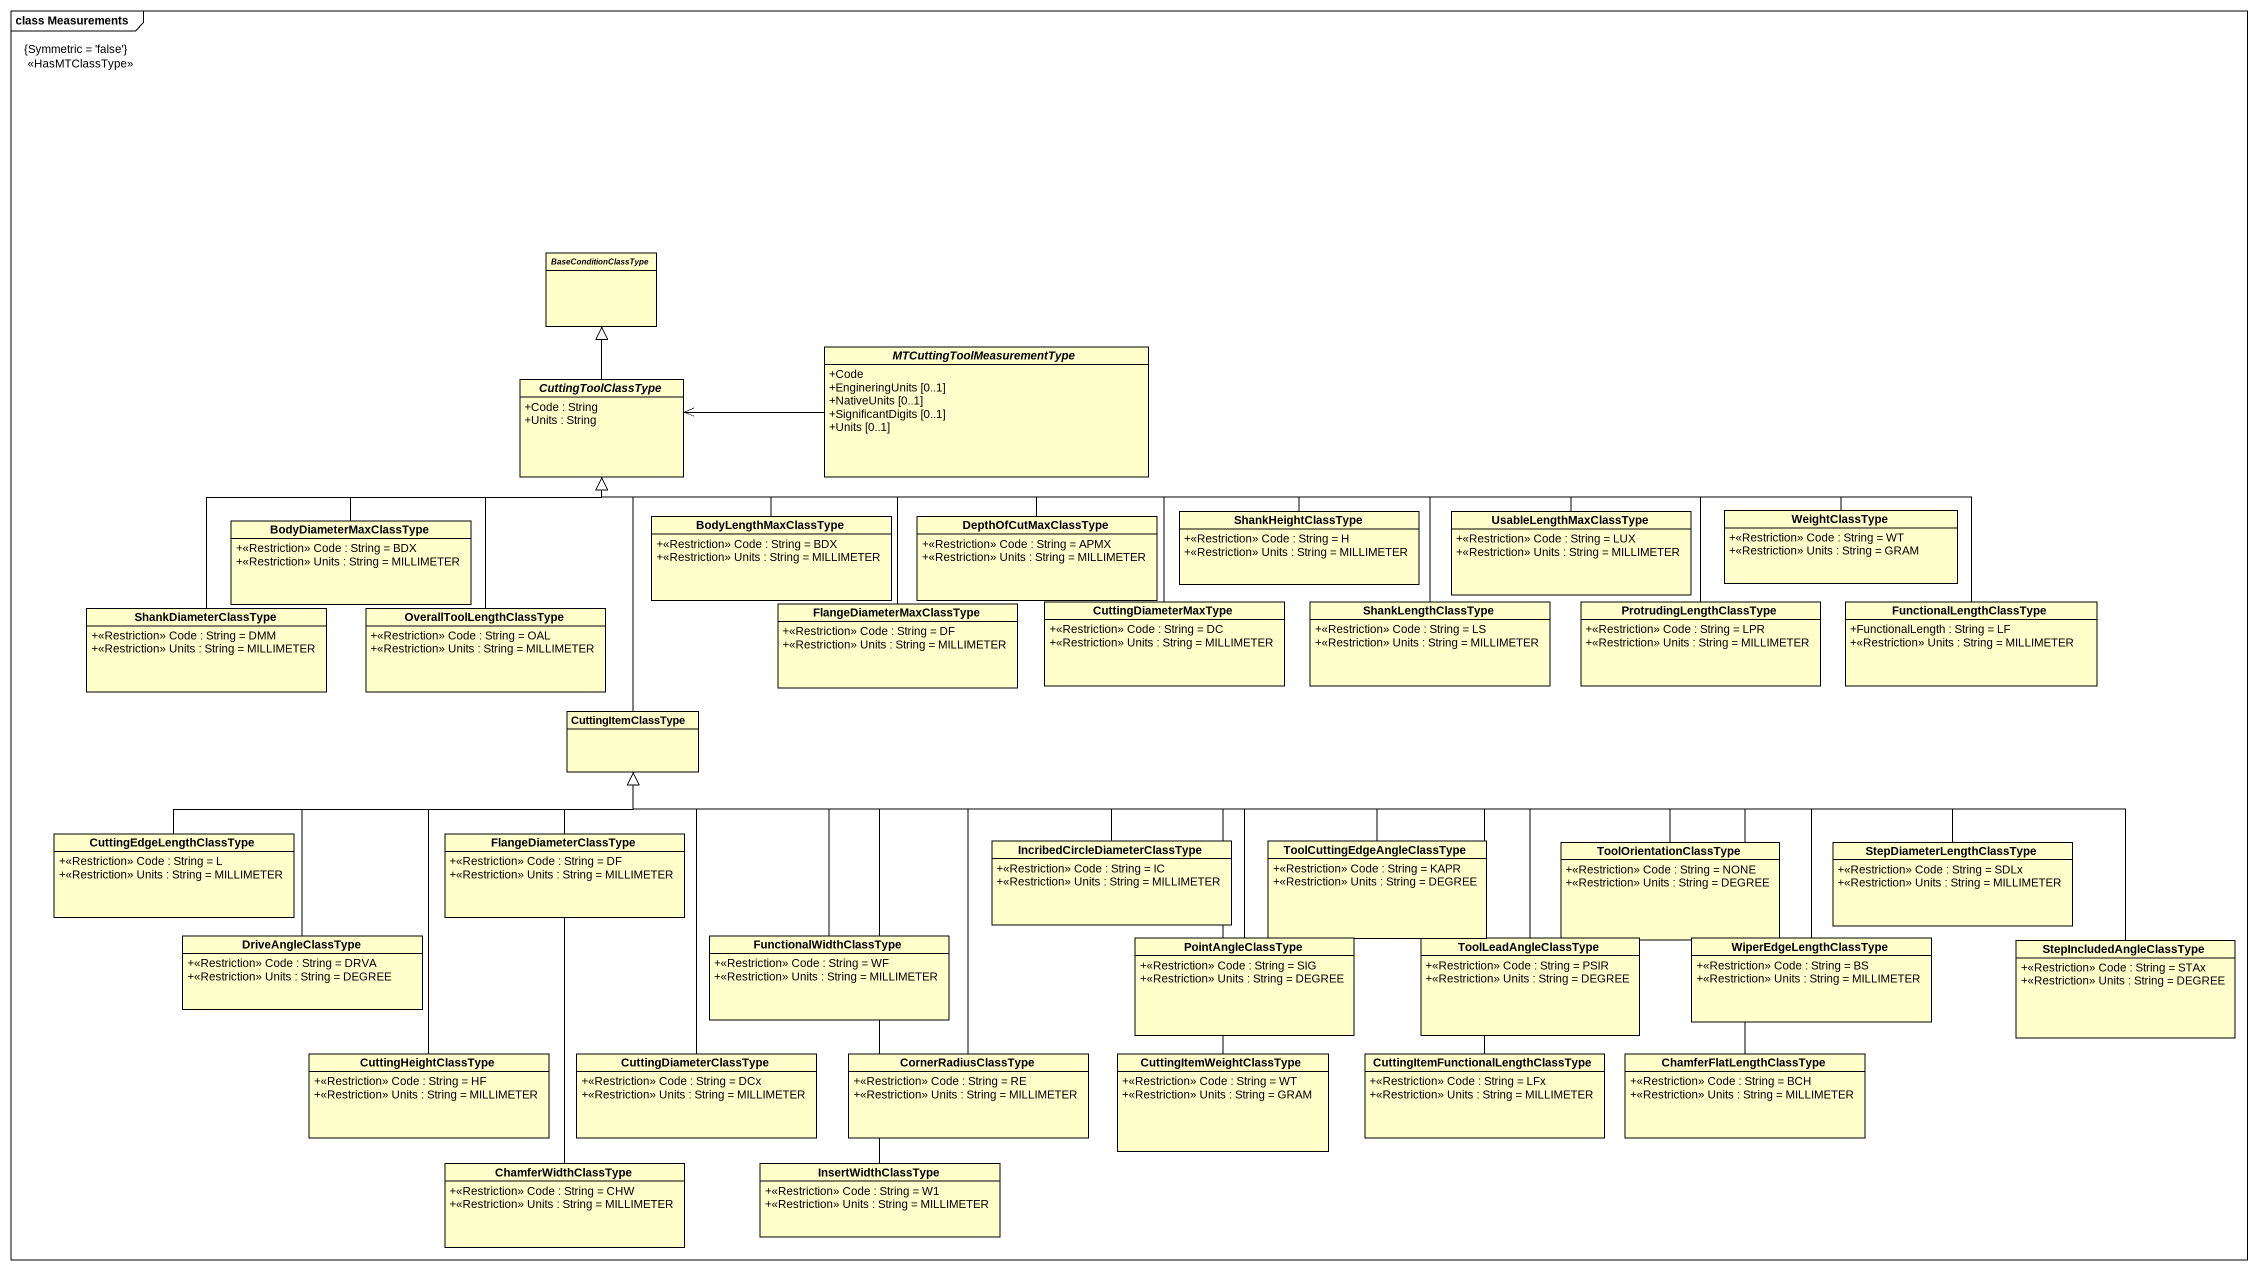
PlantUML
@startuml
mainframe class Measurements
hide circle
hide empty members
skinparam classAttributeIconSize 0
abstract class BaseConditionClassType
abstract class MTCuttingToolMeasurementType {
  +Code
  +EngineringUnits [0..1]
  +NativeUnits [0..1]
  +SignificantDigits [0..1]
  +Units [0..1]
}
abstract class CuttingToolClassType {
  +Code : String
  +Units : String
}
class BodyDiameterMaxClassType {
  +<<Restriction>> Code : String = BDX
  +<<Restriction>> Units : String = MILLIMETER
}
class BodyLengthMaxClassType {
  +<<Restriction>> Code : String = BDX
  +<<Restriction>> Units : String = MILLIMETER
}
class DepthOfCutMaxClassType {
  +<<Restriction>> Code : String = APMX
  +<<Restriction>> Units : String = MILLIMETER
}
class ShankHeightClassType {
  +<<Restriction>> Code : String = H
  +<<Restriction>> Units : String = MILLIMETER
}
class UsableLengthMaxClassType {
  +<<Restriction>> Code : String = LUX
  +<<Restriction>> Units : String = MILLIMETER
}
class WeightClassType {
  +<<Restriction>> Code : String = WT
  +<<Restriction>> Units : String = GRAM
}
class CuttingDiameterMaxType {
  +<<Restriction>> Code : String = DC
  +<<Restriction>> Units : String = MILLIMETER
}
class ShankLengthClassType {
  +<<Restriction>> Code : String = LS
  +<<Restriction>> Units : String = MILLIMETER
}
class ProtrudingLengthClassType {
  +<<Restriction>> Code : String = LPR
  +<<Restriction>> Units : String = MILLIMETER
}
class FunctionalLengthClassType {
  +FunctionalLength : String = LF
  +<<Restriction>> Units : String = MILLIMETER
}
class ShankDiameterClassType {
  +<<Restriction>> Code : String = DMM
  +<<Restriction>> Units : String = MILLIMETER
}
class OverallToolLengthClassType {
  +<<Restriction>> Code : String = OAL
  +<<Restriction>> Units : String = MILLIMETER
}
class FlangeDiameterMaxClassType {
  +<<Restriction>> Code : String = DF
  +<<Restriction>> Units : String = MILLIMETER
}
class CuttingItemClassType
class CuttingEdgeLengthClassType {
  +<<Restriction>> Code : String = L
  +<<Restriction>> Units : String = MILLIMETER
}
class FlangeDiameterClassType {
  +<<Restriction>> Code : String = DF
  +<<Restriction>> Units : String = MILLIMETER
}
class "IncribedCircleDiameterClassType" as IncribedCircleDiameterClassT {
  +<<Restriction>> Code : String = IC
  +<<Restriction>> Units : String = MILLIMETER
}
class "ToolCuttingEdgeAngleClassType" as ToolCuttingEdgeAngleClassTyp {
  +<<Restriction>> Code : String = KAPR
  +<<Restriction>> Units : String = DEGREE
}
class ToolOrientationClassType {
  +<<Restriction>> Code : String = NONE
  +<<Restriction>> Units : String = DEGREE
}
class StepDiameterLengthClassType {
  +<<Restriction>> Code : String = SDLx
  +<<Restriction>> Units : String = MILLIMETER
}
class DriveAngleClassType {
  +<<Restriction>> Code : String = DRVA
  +<<Restriction>> Units : String = DEGREE
}
class FunctionalWidthClassType {
  +<<Restriction>> Code : String = WF
  +<<Restriction>> Units : String = MILLIMETER
}
class PointAngleClassType {
  +<<Restriction>> Code : String = SIG
  +<<Restriction>> Units : String = DEGREE
}
class ToolLeadAngleClassType {
  +<<Restriction>> Code : String = PSIR
  +<<Restriction>> Units : String = DEGREE
}
class WiperEdgeLengthClassType {
  +<<Restriction>> Code : String = BS
  +<<Restriction>> Units : String = MILLIMETER
}
class StepIncludedAngleClassType {
  +<<Restriction>> Code : String = STAx
  +<<Restriction>> Units : String = DEGREE
}
class CuttingHeightClassType {
  +<<Restriction>> Code : String = HF
  +<<Restriction>> Units : String = MILLIMETER
}
class CuttingDiameterClassType {
  +<<Restriction>> Code : String = DCx
  +<<Restriction>> Units : String = MILLIMETER
}
class CornerRadiusClassType {
  +<<Restriction>> Code : String = RE
  +<<Restriction>> Units : String = MILLIMETER
}
class CuttingItemWeightClassType {
  +<<Restriction>> Code : String = WT
  +<<Restriction>> Units : String = GRAM
}
class "CuttingItemFunctionalLengthClassType" as CuttingItemFunctionalLengthC {
  +<<Restriction>> Code : String = LFx
  +<<Restriction>> Units : String = MILLIMETER
}
class ChamferFlatLengthClassType {
  +<<Restriction>> Code : String = BCH
  +<<Restriction>> Units : String = MILLIMETER
}
class ChamferWidthClassType {
  +<<Restriction>> Code : String = CHW
  +<<Restriction>> Units : String = MILLIMETER
}
class InsertWidthClassType {
  +<<Restriction>> Code : String = W1
  +<<Restriction>> Units : String = MILLIMETER
}
CuttingToolClassType -up-|> BaseConditionClassType
CuttingToolClassType <-right- MTCuttingToolMeasurementType : <<HasMTClassType>>\n{Symmetric = 'false'}
BodyDiameterMaxClassType -right-|> CuttingToolClassType
BodyLengthMaxClassType -up-|> CuttingToolClassType
DepthOfCutMaxClassType -left-|> CuttingToolClassType
ShankHeightClassType -left-|> CuttingToolClassType
UsableLengthMaxClassType -left-|> CuttingToolClassType
WeightClassType -left-|> CuttingToolClassType
CuttingDiameterMaxType -left-|> CuttingToolClassType
ShankLengthClassType -left-|> CuttingToolClassType
ProtrudingLengthClassType -left-|> CuttingToolClassType
FunctionalLengthClassType -left-|> CuttingToolClassType
ShankDiameterClassType -right-|> CuttingToolClassType
OverallToolLengthClassType -up-|> CuttingToolClassType
FlangeDiameterMaxClassType -up-|> CuttingToolClassType
CuttingItemClassType -up-|> CuttingToolClassType
CuttingEdgeLengthClassType -right-|> CuttingItemClassType
FlangeDiameterClassType -up-|> CuttingItemClassType
IncribedCircleDiameterClassT -left-|> CuttingItemClassType
ToolCuttingEdgeAngleClassTyp -left-|> CuttingItemClassType
ToolOrientationClassType -left-|> CuttingItemClassType
StepDiameterLengthClassType -left-|> CuttingItemClassType
DriveAngleClassType -up-|> CuttingItemClassType
FunctionalWidthClassType -up-|> CuttingItemClassType
PointAngleClassType -left-|> CuttingItemClassType
ToolLeadAngleClassType -left-|> CuttingItemClassType
WiperEdgeLengthClassType -left-|> CuttingItemClassType
StepIncludedAngleClassType -left-|> CuttingItemClassType
CuttingHeightClassType -up-|> CuttingItemClassType
CuttingDiameterClassType -up-|> CuttingItemClassType
CornerRadiusClassType -up-|> CuttingItemClassType
CuttingItemWeightClassType -up-|> CuttingItemClassType
CuttingItemFunctionalLengthC -left-|> CuttingItemClassType
ChamferFlatLengthClassType -left-|> CuttingItemClassType
ChamferWidthClassType -up-|> CuttingItemClassType
InsertWidthClassType -up-|> CuttingItemClassType
@enduml
